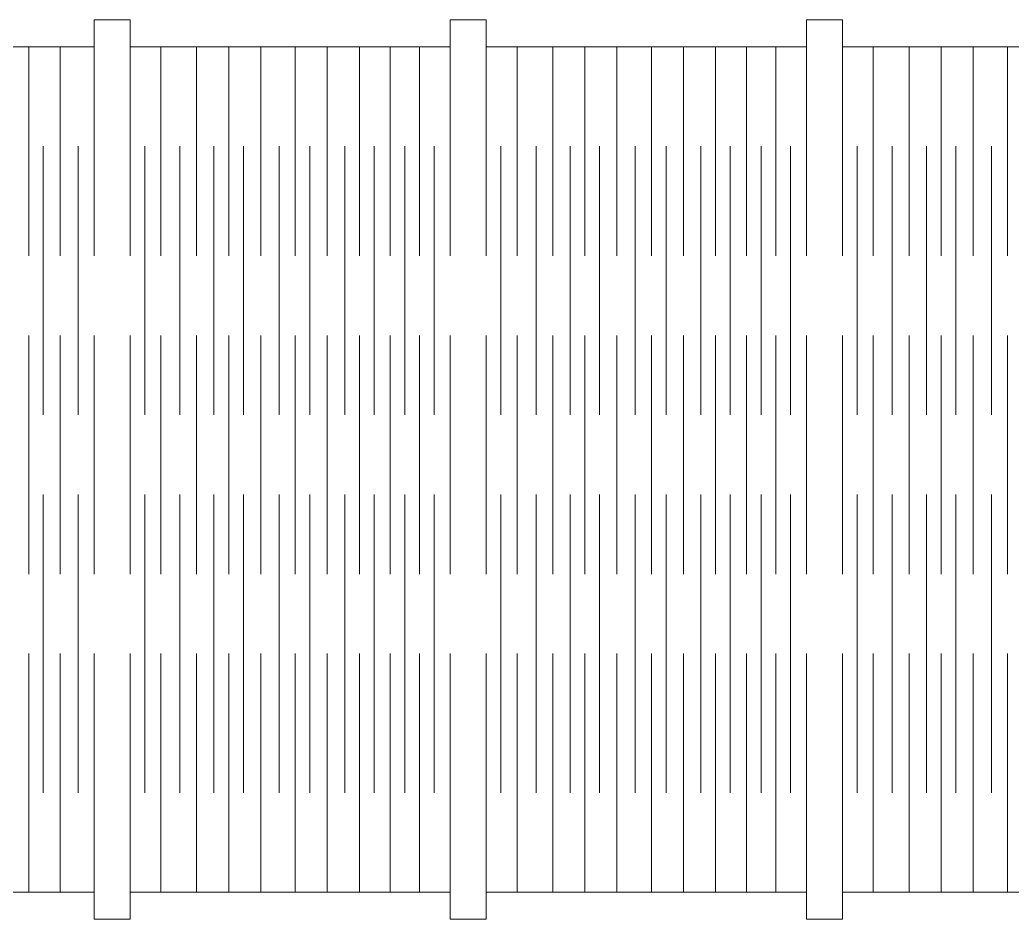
# Model space of a CAD drawing. Header units: millimetres. Extents: x -385 to 385, y -605 to 605.
# Drawn here: x -163.8 to -53.4, y 104.7 to 204.7 of the extents above; entities that cross this region are included whole.
import ezdxf

# ---------------------------------------------------------------- set-up
doc = ezdxf.new("R2010")
doc.units = ezdxf.units.MM
doc.header["$MEASUREMENT"] = 0
doc.layers.add('Camada 1', color=7, linetype='Continuous')

msp = doc.modelspace()

# ---------------------------------------------------------------- linework, layer by layer
at = {"layer": 'Camada 1', "color": 250, "lineweight": 20}
msp.add_open_spline([(-72.3101, 107.7496), (-72.3101, 107.7496), (-36.698, 107.7496), (-36.698, 107.7496), (-36.698, 107.7496), (-36.698, 107.7496), (-36.698, 104.7496), (-36.698, 104.7496), (-36.698, 104.7496), (-36.698, 104.7496), (-32.6941, 104.7496), (-32.6941, 104.7496), (-32.6941, 104.7496), (-32.6941, 104.7496), (-32.6941, 107.7496), (-32.6941, 107.7496), (-32.6941, 107.7496), (-32.6941, 107.7496), (-13.5233, 107.7496), (-13.5233, 107.7496), (-13.5233, 107.7496), (-13.5233, 107.7496), (-13.5233, 104.7496), (-13.5233, 104.7496), (-13.5233, 104.7496), (-13.5233, 104.7496), (-3.5152, 104.7496), (-3.5152, 104.7496), (-3.5152, 104.7496), (-3.5152, 104.7496), (-3.5152, 204.7496), (-3.5152, 204.7496), (-3.5152, 204.7496), (-3.5152, 204.7496), (-13.5233, 204.7496), (-13.5233, 204.7496), (-13.5233, 204.7496), (-13.5233, 204.7496), (-13.5233, 201.7496), (-13.5233, 201.7496), (-13.5233, 201.7496), (-13.5233, 201.7496), (-32.6941, 201.7496), (-32.6941, 201.7496), (-32.6941, 201.7496), (-32.6941, 201.7496), (-32.6941, 204.7496), (-32.6941, 204.7496), (-32.6941, 204.7496), (-32.6941, 204.7496), (-36.698, 204.7496), (-36.698, 204.7496), (-36.698, 204.7496), (-36.698, 204.7496), (-36.698, 201.7496), (-36.698, 201.7496), (-36.698, 201.7496), (-36.698, 201.7496), (-72.3101, 201.7496), (-72.3101, 201.7496), (-72.3101, 201.7496), (-72.3101, 201.7496), (-72.3101, 204.7496), (-72.3101, 204.7496), (-72.3101, 204.7496), (-72.3101, 204.7496), (-76.314, 204.7496), (-76.314, 204.7496), (-76.314, 204.7496), (-76.314, 204.7496), (-76.314, 201.7496), (-76.314, 201.7496), (-76.314, 201.7496), (-76.314, 201.7496), (-111.926, 201.7496), (-111.926, 201.7496), (-111.926, 201.7496), (-111.926, 201.7496), (-111.926, 204.7496), (-111.926, 204.7496), (-111.926, 204.7496), (-111.926, 204.7496), (-115.93, 204.7496), (-115.93, 204.7496), (-115.93, 204.7496), (-115.93, 204.7496), (-115.93, 201.7496), (-115.93, 201.7496), (-115.93, 201.7496), (-115.93, 201.7496), (-151.542, 201.7496), (-151.542, 201.7496), (-151.542, 201.7496), (-151.542, 201.7496), (-151.542, 204.7496), (-151.542, 204.7496), (-151.542, 204.7496), (-151.542, 204.7496), (-155.546, 204.7496), (-155.546, 204.7496), (-155.546, 204.7496), (-155.546, 204.7496), (-155.546, 201.7496), (-155.546, 201.7496), (-155.546, 201.7496), (-155.546, 201.7496), (-173.5685, 201.7496), (-173.5685, 201.7496), (-173.5685, 201.7496), (-173.5685, 201.7496), (-173.5685, 204.7496), (-173.5685, 204.7496), (-173.5685, 204.7496), (-173.5685, 204.7496), (-177.5699, 204.7496), (-177.5699, 204.7496), (-177.5699, 204.7496), (-177.5699, 204.7496), (-177.5699, 201.7496), (-177.5699, 201.7496), (-177.5699, 201.7496), (-177.5699, 201.7496), (-196.0045, 201.7496), (-196.0045, 201.7496), (-196.0045, 201.7496), (-196.0045, 201.7496), (-196.0045, 204.7496), (-196.0045, 204.7496), (-196.0045, 204.7496), (-196.0045, 204.7496), (-200.0059, 204.7496), (-200.0059, 204.7496), (-200.0059, 204.7496), (-200.0059, 204.7496), (-200.0059, 201.7496), (-200.0059, 201.7496), (-200.0059, 201.7496), (-200.0059, 201.7496), (-218.0095, 201.7496), (-218.0095, 201.7496), (-218.0095, 201.7496), (-218.0095, 201.7496), (-218.0095, 204.7496), (-218.0095, 204.7496), (-218.0095, 204.7496), (-218.0095, 204.7496), (-233.0095, 204.7496), (-233.0095, 204.7496), (-233.0095, 204.7496), (-233.0095, 204.7496), (-233.0095, 201.7496), (-233.0095, 201.7496), (-233.0095, 201.7496), (-233.0095, 201.7496), (-264.3383, 201.7496), (-264.3383, 201.7496), (-264.3383, 201.7496), (-264.3383, 201.7496), (-264.3383, 204.7496), (-264.3383, 204.7496), (-264.3383, 204.7496), (-264.3383, 204.7496), (-279.3383, 204.7496), (-279.3383, 204.7496), (-279.3383, 204.7496), (-279.3383, 204.7496), (-279.3383, 201.7496), (-279.3383, 201.7496), (-279.3383, 201.7496), (-279.3383, 201.7496), (-310.6672, 201.7496), (-310.6672, 201.7496), (-310.6672, 201.7496), (-310.6672, 201.7496), (-310.6672, 204.7496), (-310.6672, 204.7496), (-310.6672, 204.7496), (-310.6672, 204.7496), (-325.6672, 204.7496), (-325.6672, 204.7496), (-325.6672, 204.7496), (-325.6672, 204.7496), (-325.6672, 201.7496), (-325.6672, 201.7496), (-325.6672, 201.7496), (-325.6672, 201.7496), (-356.996, 201.7496), (-356.996, 201.7496), (-356.996, 201.7496), (-356.996, 201.7496), (-356.996, 204.7496), (-356.996, 204.7496), (-356.996, 204.7496), (-356.996, 204.7496), (-371.996, 204.7496), (-371.996, 204.7496), (-371.996, 204.7496), (-371.996, 204.7496), (-371.996, 201.7496), (-371.996, 201.7496), (-371.996, 201.7496), (-371.996, 201.7496), (-381.996, 201.7496), (-381.996, 201.7496), (-381.996, 201.7496), (-381.996, 201.7496), (-381.996, 191.7496), (-381.996, 191.7496), (-381.996, 191.7496), (-381.996, 191.7496), (-384.996, 191.7496), (-384.996, 191.7496), (-384.996, 191.7496), (-384.996, 191.7496), (-384.996, 181.7496), (-384.996, 181.7496), (-384.996, 181.7496), (-384.996, 181.7496), (-381.996, 181.7496), (-381.996, 181.7496), (-381.996, 181.7496), (-381.996, 181.7496), (-381.996, 159.7496), (-381.996, 159.7496), (-381.996, 159.7496), (-381.996, 159.7496), (-384.996, 159.7496), (-384.996, 159.7496), (-384.996, 159.7496), (-384.996, 159.7496), (-384.996, 149.7496), (-384.996, 149.7496), (-384.996, 149.7496), (-384.996, 149.7496), (-381.996, 149.7496), (-381.996, 149.7496), (-381.996, 149.7496), (-381.996, 149.7496), (-381.996, 127.7496), (-381.996, 127.7496), (-381.996, 127.7496), (-381.996, 127.7496), (-384.996, 127.7496), (-384.996, 127.7496), (-384.996, 127.7496), (-384.996, 127.7496), (-384.996, 117.7496), (-384.996, 117.7496), (-384.996, 117.7496), (-384.996, 117.7496), (-381.996, 117.7496), (-381.996, 117.7496), (-381.996, 117.7496), (-381.996, 117.7496), (-381.996, 107.7496), (-381.996, 107.7496), (-381.996, 107.7496), (-381.996, 107.7496), (-371.996, 107.7496), (-371.996, 107.7496), (-371.996, 107.7496), (-371.996, 107.7496), (-371.996, 104.7496), (-371.996, 104.7496), (-371.996, 104.7496), (-371.996, 104.7496), (-356.996, 104.7496), (-356.996, 104.7496), (-356.996, 104.7496), (-356.996, 104.7496), (-356.996, 107.7496), (-356.996, 107.7496), (-356.996, 107.7496), (-356.996, 107.7496), (-325.6672, 107.7496), (-325.6672, 107.7496), (-325.6672, 107.7496), (-325.6672, 107.7496), (-325.6672, 104.7496), (-325.6672, 104.7496), (-325.6672, 104.7496), (-325.6672, 104.7496), (-310.6672, 104.7496), (-310.6672, 104.7496), (-310.6672, 104.7496), (-310.6672, 104.7496), (-310.6672, 107.7496), (-310.6672, 107.7496), (-310.6672, 107.7496), (-310.6672, 107.7496), (-279.3383, 107.7496), (-279.3383, 107.7496), (-279.3383, 107.7496), (-279.3383, 107.7496), (-279.3383, 104.7496), (-279.3383, 104.7496), (-279.3383, 104.7496), (-279.3383, 104.7496), (-264.3383, 104.7496), (-264.3383, 104.7496), (-264.3383, 104.7496), (-264.3383, 104.7496), (-264.3383, 107.7496), (-264.3383, 107.7496), (-264.3383, 107.7496), (-264.3383, 107.7496), (-233.0095, 107.7496), (-233.0095, 107.7496), (-233.0095, 107.7496), (-233.0095, 107.7496), (-233.0095, 104.7496), (-233.0095, 104.7496), (-233.0095, 104.7496), (-233.0095, 104.7496), (-218.0095, 104.7496), (-218.0095, 104.7496), (-218.0095, 104.7496), (-218.0095, 104.7496), (-218.0095, 107.7496), (-218.0095, 107.7496), (-218.0095, 107.7496), (-218.0095, 107.7496), (-200.0059, 107.7496), (-200.0059, 107.7496), (-200.0059, 107.7496), (-200.0059, 107.7496), (-200.0059, 104.7496), (-200.0059, 104.7496), (-200.0059, 104.7496), (-200.0059, 104.7496), (-196.0045, 104.7496), (-196.0045, 104.7496), (-196.0045, 104.7496), (-196.0045, 104.7496), (-196.0045, 107.7496), (-196.0045, 107.7496), (-196.0045, 107.7496), (-196.0045, 107.7496), (-177.5699, 107.7496), (-177.5699, 107.7496), (-177.5699, 107.7496), (-177.5699, 107.7496), (-177.5699, 104.7496), (-177.5699, 104.7496), (-177.5699, 104.7496), (-177.5699, 104.7496), (-173.5685, 104.7496), (-173.5685, 104.7496), (-173.5685, 104.7496), (-173.5685, 104.7496), (-173.5685, 107.7496), (-173.5685, 107.7496), (-173.5685, 107.7496), (-173.5685, 107.7496), (-155.546, 107.7496), (-155.546, 107.7496), (-155.546, 107.7496), (-155.546, 107.7496), (-155.546, 104.7496), (-155.546, 104.7496), (-155.546, 104.7496), (-155.546, 104.7496), (-151.542, 104.7496), (-151.542, 104.7496), (-151.542, 104.7496), (-151.542, 104.7496), (-151.542, 107.7496), (-151.542, 107.7496), (-151.542, 107.7496), (-151.542, 107.7496), (-115.93, 107.7496), (-115.93, 107.7496), (-115.93, 107.7496), (-115.93, 107.7496), (-115.93, 104.7496), (-115.93, 104.7496), (-115.93, 104.7496), (-115.93, 104.7496), (-111.926, 104.7496), (-111.926, 104.7496), (-111.926, 104.7496), (-111.926, 104.7496), (-111.926, 107.7496), (-111.926, 107.7496), (-111.926, 107.7496), (-111.926, 107.7496), (-76.314, 107.7496), (-76.314, 107.7496), (-76.314, 107.7496), (-76.314, 107.7496), (-76.314, 104.7496), (-76.314, 104.7496), (-76.314, 104.7496), (-76.314, 104.7496), (-72.3101, 104.7496), (-72.3101, 104.7496), (-72.3101, 104.7496), (-72.3101, 104.7496), (-72.3101, 107.7496), (-72.3101, 107.7496)], degree=3, knots=[0, 0, 0, 0, 0.00990099, 0.00990099, 0.00990099, 0.00990099, 0.01980198, 0.01980198, 0.01980198, 0.01980198, 0.02970297, 0.02970297, 0.02970297, 0.02970297, 0.03960396, 0.03960396, 0.03960396, 0.03960396, 0.04950495, 0.04950495, 0.04950495, 0.04950495, 0.05940594, 0.05940594, 0.05940594, 0.05940594, 0.06930693, 0.06930693, 0.06930693, 0.06930693, 0.07920792, 0.07920792, 0.07920792, 0.07920792, 0.08910891, 0.08910891, 0.08910891, 0.08910891, 0.0990099, 0.0990099, 0.0990099, 0.0990099, 0.10891089, 0.10891089, 0.10891089, 0.10891089, 0.11881188, 0.11881188, 0.11881188, 0.11881188, 0.12871287, 0.12871287, 0.12871287, 0.12871287, 0.13861386, 0.13861386, 0.13861386, 0.13861386, 0.14851485, 0.14851485, 0.14851485, 0.14851485, 0.15841584, 0.15841584, 0.15841584, 0.15841584, 0.16831683, 0.16831683, 0.16831683, 0.16831683, 0.17821782, 0.17821782, 0.17821782, 0.17821782, 0.18811881, 0.18811881, 0.18811881, 0.18811881, 0.1980198, 0.1980198, 0.1980198, 0.1980198, 0.20792079, 0.20792079, 0.20792079, 0.20792079, 0.21782178, 0.21782178, 0.21782178, 0.21782178, 0.22772277, 0.22772277, 0.22772277, 0.22772277, 0.23762376, 0.23762376, 0.23762376, 0.23762376, 0.24752475, 0.24752475, 0.24752475, 0.24752475, 0.25742574, 0.25742574, 0.25742574, 0.25742574, 0.26732673, 0.26732673, 0.26732673, 0.26732673, 0.27722772, 0.27722772, 0.27722772, 0.27722772, 0.28712871, 0.28712871, 0.28712871, 0.28712871, 0.2970297, 0.2970297, 0.2970297, 0.2970297, 0.30693069, 0.30693069, 0.30693069, 0.30693069, 0.31683168, 0.31683168, 0.31683168, 0.31683168, 0.32673267, 0.32673267, 0.32673267, 0.32673267, 0.33663366, 0.33663366, 0.33663366, 0.33663366, 0.34653465, 0.34653465, 0.34653465, 0.34653465, 0.35643564, 0.35643564, 0.35643564, 0.35643564, 0.36633663, 0.36633663, 0.36633663, 0.36633663, 0.37623762, 0.37623762, 0.37623762, 0.37623762, 0.38613861, 0.38613861, 0.38613861, 0.38613861, 0.3960396, 0.3960396, 0.3960396, 0.3960396, 0.40594059, 0.40594059, 0.40594059, 0.40594059, 0.41584158, 0.41584158, 0.41584158, 0.41584158, 0.42574257, 0.42574257, 0.42574257, 0.42574257, 0.43564356, 0.43564356, 0.43564356, 0.43564356, 0.44554455, 0.44554455, 0.44554455, 0.44554455, 0.45544554, 0.45544554, 0.45544554, 0.45544554, 0.46534653, 0.46534653, 0.46534653, 0.46534653, 0.47524752, 0.47524752, 0.47524752, 0.47524752, 0.48514851, 0.48514851, 0.48514851, 0.48514851, 0.4950495, 0.4950495, 0.4950495, 0.4950495, 0.5049505, 0.5049505, 0.5049505, 0.5049505, 0.51485149, 0.51485149, 0.51485149, 0.51485149, 0.52475248, 0.52475248, 0.52475248, 0.52475248, 0.53465347, 0.53465347, 0.53465347, 0.53465347, 0.54455446, 0.54455446, 0.54455446, 0.54455446, 0.55445545, 0.55445545, 0.55445545, 0.55445545, 0.56435644, 0.56435644, 0.56435644, 0.56435644, 0.57425743, 0.57425743, 0.57425743, 0.57425743, 0.58415842, 0.58415842, 0.58415842, 0.58415842, 0.59405941, 0.59405941, 0.59405941, 0.59405941, 0.6039604, 0.6039604, 0.6039604, 0.6039604, 0.61386139, 0.61386139, 0.61386139, 0.61386139, 0.62376238, 0.62376238, 0.62376238, 0.62376238, 0.63366337, 0.63366337, 0.63366337, 0.63366337, 0.64356436, 0.64356436, 0.64356436, 0.64356436, 0.65346535, 0.65346535, 0.65346535, 0.65346535, 0.66336634, 0.66336634, 0.66336634, 0.66336634, 0.67326733, 0.67326733, 0.67326733, 0.67326733, 0.68316832, 0.68316832, 0.68316832, 0.68316832, 0.69306931, 0.69306931, 0.69306931, 0.69306931, 0.7029703, 0.7029703, 0.7029703, 0.7029703, 0.71287129, 0.71287129, 0.71287129, 0.71287129, 0.72277228, 0.72277228, 0.72277228, 0.72277228, 0.73267327, 0.73267327, 0.73267327, 0.73267327, 0.74257426, 0.74257426, 0.74257426, 0.74257426, 0.75247525, 0.75247525, 0.75247525, 0.75247525, 0.76237624, 0.76237624, 0.76237624, 0.76237624, 0.77227723, 0.77227723, 0.77227723, 0.77227723, 0.78217822, 0.78217822, 0.78217822, 0.78217822, 0.79207921, 0.79207921, 0.79207921, 0.79207921, 0.8019802, 0.8019802, 0.8019802, 0.8019802, 0.81188119, 0.81188119, 0.81188119, 0.81188119, 0.82178218, 0.82178218, 0.82178218, 0.82178218, 0.83168317, 0.83168317, 0.83168317, 0.83168317, 0.84158416, 0.84158416, 0.84158416, 0.84158416, 0.85148515, 0.85148515, 0.85148515, 0.85148515, 0.86138614, 0.86138614, 0.86138614, 0.86138614, 0.87128713, 0.87128713, 0.87128713, 0.87128713, 0.88118812, 0.88118812, 0.88118812, 0.88118812, 0.89108911, 0.89108911, 0.89108911, 0.89108911, 0.9009901, 0.9009901, 0.9009901, 0.9009901, 0.91089109, 0.91089109, 0.91089109, 0.91089109, 0.92079208, 0.92079208, 0.92079208, 0.92079208, 0.93069307, 0.93069307, 0.93069307, 0.93069307, 0.94059406, 0.94059406, 0.94059406, 0.94059406, 0.95049505, 0.95049505, 0.95049505, 0.95049505, 0.96039604, 0.96039604, 0.96039604, 0.96039604, 0.97029703, 0.97029703, 0.97029703, 0.97029703, 0.98019802, 0.98019802, 0.98019802, 0.98019802, 1, 1, 1, 1], dxfattribs=at)
for points in [[(-162.807, 178.498), (-162.807, 178.498), (-162.807, 201.7496), (-162.807, 201.7496)], [(-159.3071, 178.498), (-159.3071, 178.498), (-159.3071, 201.7496), (-159.3071, 201.7496)], [(-155.546, 178.498), (-155.546, 178.498), (-155.546, 201.7496), (-155.546, 201.7496)], [(-151.5419, 178.498), (-151.5419, 178.498), (-151.5419, 201.7496), (-151.5419, 201.7496)], [(-148.1167, 178.498), (-148.1167, 178.498), (-148.1167, 201.7496), (-148.1167, 201.7496)], [(-144.1426, 178.498), (-144.1426, 178.498), (-144.1426, 201.7496), (-144.1426, 201.7496)], [(-140.5757, 178.498), (-140.5757, 178.498), (-140.5757, 201.7496), (-140.5757, 201.7496)], [(-137.0092, 178.498), (-137.0092, 178.498), (-137.0092, 201.7496), (-137.0092, 201.7496)], [(-133.1765, 178.498), (-133.1765, 178.498), (-133.1765, 201.7496), (-133.1765, 201.7496)], [(-129.61, 178.498), (-129.61, 178.498), (-129.61, 201.7496), (-129.61, 201.7496)], [(-126.0431, 178.498), (-126.0431, 178.498), (-126.0431, 201.7496), (-126.0431, 201.7496)], [(-122.6178, 178.498), (-122.6178, 178.498), (-122.6178, 201.7496), (-122.6178, 201.7496)], [(-119.3552, 178.498), (-119.3552, 178.498), (-119.3552, 201.7496), (-119.3552, 201.7496)], [(-115.93, 178.498), (-115.93, 178.498), (-115.93, 201.7496), (-115.93, 201.7496)], [(-111.9259, 178.498), (-111.9259, 178.498), (-111.9259, 201.7496), (-111.9259, 201.7496)], [(-108.5007, 178.498), (-108.5007, 178.498), (-108.5007, 201.7496), (-108.5007, 201.7496)], [(-104.5266, 178.498), (-104.5266, 178.498), (-104.5266, 201.7496), (-104.5266, 201.7496)], [(-100.9597, 178.498), (-100.9597, 178.498), (-100.9597, 201.7496), (-100.9597, 201.7496)], [(-97.3932, 178.498), (-97.3932, 178.498), (-97.3932, 201.7496), (-97.3932, 201.7496)], [(-93.5605, 178.498), (-93.5605, 178.498), (-93.5605, 201.7496), (-93.5605, 201.7496)], [(-89.994, 178.498), (-89.994, 178.498), (-89.994, 201.7496), (-89.994, 201.7496)], [(-86.4271, 178.498), (-86.4271, 178.498), (-86.4271, 201.7496), (-86.4271, 201.7496)], [(-83.0018, 178.498), (-83.0018, 178.498), (-83.0018, 201.7496), (-83.0018, 201.7496)], [(-79.7392, 178.498), (-79.7392, 178.498), (-79.7392, 201.7496), (-79.7392, 201.7496)], [(-76.314, 178.498), (-76.314, 178.498), (-76.314, 201.7496), (-76.314, 201.7496)], [(-72.3101, 178.498), (-72.3101, 178.498), (-72.3101, 201.7496), (-72.3101, 201.7496)], [(-68.8849, 178.498), (-68.8849, 178.498), (-68.8849, 201.7496), (-68.8849, 201.7496)], [(-64.9108, 178.498), (-64.9108, 178.498), (-64.9108, 201.7496), (-64.9108, 201.7496)], [(-61.3439, 178.498), (-61.3439, 178.498), (-61.3439, 201.7496), (-61.3439, 201.7496)], [(-57.7774, 178.498), (-57.7774, 178.498), (-57.7774, 201.7496), (-57.7774, 201.7496)], [(-53.9447, 178.498), (-53.9447, 178.498), (-53.9447, 201.7496), (-53.9447, 201.7496)], [(-161.2061, 160.8108), (-161.2061, 160.8108), (-161.2061, 190.6951), (-161.2061, 190.6951)], [(-157.3018, 160.8108), (-157.3018, 160.8108), (-157.3018, 190.6951), (-157.3018, 190.6951)], [(-149.9106, 160.8108), (-149.9106, 160.8108), (-149.9106, 190.6951), (-149.9106, 190.6951)], [(-145.9979, 160.8108), (-145.9979, 160.8108), (-145.9979, 190.6951), (-145.9979, 190.6951)], [(-142.207, 160.8108), (-142.207, 160.8108), (-142.207, 190.6951), (-142.207, 190.6951)], [(-138.9444, 160.8108), (-138.9444, 160.8108), (-138.9444, 190.6951), (-138.9444, 190.6951)], [(-134.9657, 160.8108), (-134.9657, 160.8108), (-134.9657, 190.6951), (-134.9657, 190.6951)], [(-131.5452, 160.8108), (-131.5452, 160.8108), (-131.5452, 190.6951), (-131.5452, 190.6951)], [(-127.6744, 160.8108), (-127.6744, 160.8108), (-127.6744, 190.6951), (-127.6744, 190.6951)], [(-124.4118, 160.8108), (-124.4118, 160.8108), (-124.4118, 190.6951), (-124.4118, 190.6951)], [(-120.9865, 160.8108), (-120.9865, 160.8108), (-120.9865, 190.6951), (-120.9865, 190.6951)], [(-117.7239, 160.8108), (-117.7239, 160.8108), (-117.7239, 190.6951), (-117.7239, 190.6951)], [(-110.2946, 160.8108), (-110.2946, 160.8108), (-110.2946, 190.6951), (-110.2946, 190.6951)], [(-106.3819, 160.8108), (-106.3819, 160.8108), (-106.3819, 190.6951), (-106.3819, 190.6951)], [(-102.591, 160.8108), (-102.591, 160.8108), (-102.591, 190.6951), (-102.591, 190.6951)], [(-99.3284, 160.8108), (-99.3284, 160.8108), (-99.3284, 190.6951), (-99.3284, 190.6951)], [(-95.3497, 160.8108), (-95.3497, 160.8108), (-95.3497, 190.6951), (-95.3497, 190.6951)], [(-91.9292, 160.8108), (-91.9292, 160.8108), (-91.9292, 190.6951), (-91.9292, 190.6951)], [(-88.0584, 160.8108), (-88.0584, 160.8108), (-88.0584, 190.6951), (-88.0584, 190.6951)], [(-84.7958, 160.8108), (-84.7958, 160.8108), (-84.7958, 190.6951), (-84.7958, 190.6951)], [(-81.3705, 160.8108), (-81.3705, 160.8108), (-81.3705, 190.6951), (-81.3705, 190.6951)], [(-78.1079, 160.8108), (-78.1079, 160.8108), (-78.1079, 190.6951), (-78.1079, 190.6951)], [(-70.6788, 160.8108), (-70.6788, 160.8108), (-70.6788, 190.6951), (-70.6788, 190.6951)], [(-66.7661, 160.8108), (-66.7661, 160.8108), (-66.7661, 190.6951), (-66.7661, 190.6951)], [(-62.9752, 160.8108), (-62.9752, 160.8108), (-62.9752, 190.6951), (-62.9752, 190.6951)], [(-59.7126, 160.8108), (-59.7126, 160.8108), (-59.7126, 190.6951), (-59.7126, 190.6951)], [(-55.7339, 160.8108), (-55.7339, 160.8108), (-55.7339, 190.6951), (-55.7339, 190.6951)], [(-162.807, 143.1239), (-162.807, 143.1239), (-162.807, 169.6544), (-162.807, 169.6544)], [(-159.3071, 143.1239), (-159.3071, 143.1239), (-159.3071, 169.6544), (-159.3071, 169.6544)], [(-155.546, 143.1239), (-155.546, 143.1239), (-155.546, 169.6544), (-155.546, 169.6544)], [(-151.5419, 143.1239), (-151.5419, 143.1239), (-151.5419, 169.6544), (-151.5419, 169.6544)], [(-148.1167, 143.1239), (-148.1167, 143.1239), (-148.1167, 169.6544), (-148.1167, 169.6544)], [(-144.1426, 143.1239), (-144.1426, 143.1239), (-144.1426, 169.6544), (-144.1426, 169.6544)], [(-140.5757, 143.1239), (-140.5757, 143.1239), (-140.5757, 169.6544), (-140.5757, 169.6544)], [(-137.0092, 143.1239), (-137.0092, 143.1239), (-137.0092, 169.6544), (-137.0092, 169.6544)], [(-133.1765, 143.1239), (-133.1765, 143.1239), (-133.1765, 169.6544), (-133.1765, 169.6544)], [(-129.61, 143.1239), (-129.61, 143.1239), (-129.61, 169.6544), (-129.61, 169.6544)], [(-126.0431, 143.1239), (-126.0431, 143.1239), (-126.0431, 169.6544), (-126.0431, 169.6544)], [(-122.6178, 143.1239), (-122.6178, 143.1239), (-122.6178, 169.6544), (-122.6178, 169.6544)], [(-119.3552, 143.1239), (-119.3552, 143.1239), (-119.3552, 169.6544), (-119.3552, 169.6544)], [(-115.93, 143.1239), (-115.93, 143.1239), (-115.93, 169.6544), (-115.93, 169.6544)], [(-111.9259, 143.1239), (-111.9259, 143.1239), (-111.9259, 169.6544), (-111.9259, 169.6544)], [(-108.5007, 143.1239), (-108.5007, 143.1239), (-108.5007, 169.6544), (-108.5007, 169.6544)], [(-104.5266, 143.1239), (-104.5266, 143.1239), (-104.5266, 169.6544), (-104.5266, 169.6544)], [(-100.9597, 143.1239), (-100.9597, 143.1239), (-100.9597, 169.6544), (-100.9597, 169.6544)], [(-97.3932, 143.1239), (-97.3932, 143.1239), (-97.3932, 169.6544), (-97.3932, 169.6544)], [(-93.5605, 143.1239), (-93.5605, 143.1239), (-93.5605, 169.6544), (-93.5605, 169.6544)], [(-89.994, 143.1239), (-89.994, 143.1239), (-89.994, 169.6544), (-89.994, 169.6544)], [(-86.4271, 143.1239), (-86.4271, 143.1239), (-86.4271, 169.6544), (-86.4271, 169.6544)], [(-83.0018, 143.1239), (-83.0018, 143.1239), (-83.0018, 169.6544), (-83.0018, 169.6544)], [(-79.7392, 143.1239), (-79.7392, 143.1239), (-79.7392, 169.6544), (-79.7392, 169.6544)], [(-76.314, 143.1239), (-76.314, 143.1239), (-76.314, 169.6544), (-76.314, 169.6544)], [(-72.3101, 143.1239), (-72.3101, 143.1239), (-72.3101, 169.6544), (-72.3101, 169.6544)], [(-68.8849, 143.1239), (-68.8849, 143.1239), (-68.8849, 169.6544), (-68.8849, 169.6544)], [(-64.9108, 143.1239), (-64.9108, 143.1239), (-64.9108, 169.6544), (-64.9108, 169.6544)], [(-61.3439, 143.1239), (-61.3439, 143.1239), (-61.3439, 169.6544), (-61.3439, 169.6544)], [(-57.7774, 143.1239), (-57.7774, 143.1239), (-57.7774, 169.6544), (-57.7774, 169.6544)], [(-53.9447, 143.1239), (-53.9447, 143.1239), (-53.9447, 169.6544), (-53.9447, 169.6544)], [(-161.2061, 118.8041), (-161.2061, 118.8041), (-161.2061, 151.9675), (-161.2061, 151.9675)], [(-157.3018, 118.8041), (-157.3018, 118.8041), (-157.3018, 151.9675), (-157.3018, 151.9675)], [(-149.9106, 118.8041), (-149.9106, 118.8041), (-149.9106, 151.9675), (-149.9106, 151.9675)], [(-145.9979, 118.8041), (-145.9979, 118.8041), (-145.9979, 151.9675), (-145.9979, 151.9675)], [(-142.207, 118.8041), (-142.207, 118.8041), (-142.207, 151.9675), (-142.207, 151.9675)], [(-138.9444, 118.8041), (-138.9444, 118.8041), (-138.9444, 151.9675), (-138.9444, 151.9675)], [(-134.9657, 118.8041), (-134.9657, 118.8041), (-134.9657, 151.9675), (-134.9657, 151.9675)], [(-131.5452, 118.8041), (-131.5452, 118.8041), (-131.5452, 151.9675), (-131.5452, 151.9675)], [(-127.6744, 118.8041), (-127.6744, 118.8041), (-127.6744, 151.9675), (-127.6744, 151.9675)], [(-124.4118, 118.8041), (-124.4118, 118.8041), (-124.4118, 151.9675), (-124.4118, 151.9675)], [(-120.9865, 118.8041), (-120.9865, 118.8041), (-120.9865, 151.9675), (-120.9865, 151.9675)], [(-117.7239, 118.8041), (-117.7239, 118.8041), (-117.7239, 151.9675), (-117.7239, 151.9675)], [(-110.2946, 118.8041), (-110.2946, 118.8041), (-110.2946, 151.9675), (-110.2946, 151.9675)], [(-106.3819, 118.8041), (-106.3819, 118.8041), (-106.3819, 151.9675), (-106.3819, 151.9675)], [(-102.591, 118.8041), (-102.591, 118.8041), (-102.591, 151.9675), (-102.591, 151.9675)], [(-99.3284, 118.8041), (-99.3284, 118.8041), (-99.3284, 151.9675), (-99.3284, 151.9675)], [(-95.3497, 118.8041), (-95.3497, 118.8041), (-95.3497, 151.9675), (-95.3497, 151.9675)], [(-91.9292, 118.8041), (-91.9292, 118.8041), (-91.9292, 151.9675), (-91.9292, 151.9675)], [(-88.0584, 118.8041), (-88.0584, 118.8041), (-88.0584, 151.9675), (-88.0584, 151.9675)], [(-84.7958, 118.8041), (-84.7958, 118.8041), (-84.7958, 151.9675), (-84.7958, 151.9675)], [(-81.3705, 118.8041), (-81.3705, 118.8041), (-81.3705, 151.9675), (-81.3705, 151.9675)], [(-78.1079, 118.8041), (-78.1079, 118.8041), (-78.1079, 151.9675), (-78.1079, 151.9675)], [(-70.6788, 118.8041), (-70.6788, 118.8041), (-70.6788, 151.9675), (-70.6788, 151.9675)], [(-66.7661, 118.8041), (-66.7661, 118.8041), (-66.7661, 151.9675), (-66.7661, 151.9675)], [(-62.9752, 118.8041), (-62.9752, 118.8041), (-62.9752, 151.9675), (-62.9752, 151.9675)], [(-59.7126, 118.8041), (-59.7126, 118.8041), (-59.7126, 151.9675), (-59.7126, 151.9675)], [(-55.7339, 118.8041), (-55.7339, 118.8041), (-55.7339, 151.9675), (-55.7339, 151.9675)], [(-162.807, 107.7496), (-162.807, 107.7496), (-162.807, 134.2802), (-162.807, 134.2802)], [(-159.3071, 107.7496), (-159.3071, 107.7496), (-159.3071, 134.2802), (-159.3071, 134.2802)], [(-155.546, 107.7496), (-155.546, 107.7496), (-155.546, 134.2802), (-155.546, 134.2802)], [(-151.5419, 107.7496), (-151.5419, 107.7496), (-151.5419, 134.2802), (-151.5419, 134.2802)], [(-148.1167, 107.7496), (-148.1167, 107.7496), (-148.1167, 134.2802), (-148.1167, 134.2802)], [(-144.1426, 107.7496), (-144.1426, 107.7496), (-144.1426, 134.2802), (-144.1426, 134.2802)], [(-140.5757, 107.7496), (-140.5757, 107.7496), (-140.5757, 134.2802), (-140.5757, 134.2802)], [(-137.0092, 107.7496), (-137.0092, 107.7496), (-137.0092, 134.2802), (-137.0092, 134.2802)], [(-133.1765, 107.7496), (-133.1765, 107.7496), (-133.1765, 134.2802), (-133.1765, 134.2802)], [(-129.61, 107.7496), (-129.61, 107.7496), (-129.61, 134.2802), (-129.61, 134.2802)], [(-126.0431, 107.7496), (-126.0431, 107.7496), (-126.0431, 134.2802), (-126.0431, 134.2802)], [(-122.6178, 107.7496), (-122.6178, 107.7496), (-122.6178, 134.2802), (-122.6178, 134.2802)], [(-119.3552, 107.7496), (-119.3552, 107.7496), (-119.3552, 134.2802), (-119.3552, 134.2802)], [(-115.93, 107.7496), (-115.93, 107.7496), (-115.93, 134.2802), (-115.93, 134.2802)], [(-111.9259, 107.7496), (-111.9259, 107.7496), (-111.9259, 134.2802), (-111.9259, 134.2802)], [(-108.5007, 107.7496), (-108.5007, 107.7496), (-108.5007, 134.2802), (-108.5007, 134.2802)], [(-104.5266, 107.7496), (-104.5266, 107.7496), (-104.5266, 134.2802), (-104.5266, 134.2802)], [(-100.9597, 107.7496), (-100.9597, 107.7496), (-100.9597, 134.2802), (-100.9597, 134.2802)], [(-97.3932, 107.7496), (-97.3932, 107.7496), (-97.3932, 134.2802), (-97.3932, 134.2802)], [(-93.5605, 107.7496), (-93.5605, 107.7496), (-93.5605, 134.2802), (-93.5605, 134.2802)], [(-89.994, 107.7496), (-89.994, 107.7496), (-89.994, 134.2802), (-89.994, 134.2802)], [(-86.4271, 107.7496), (-86.4271, 107.7496), (-86.4271, 134.2802), (-86.4271, 134.2802)], [(-83.0018, 107.7496), (-83.0018, 107.7496), (-83.0018, 134.2802), (-83.0018, 134.2802)], [(-79.7392, 107.7496), (-79.7392, 107.7496), (-79.7392, 134.2802), (-79.7392, 134.2802)], [(-76.314, 107.7496), (-76.314, 107.7496), (-76.314, 134.2802), (-76.314, 134.2802)], [(-72.3101, 107.7496), (-72.3101, 107.7496), (-72.3101, 134.2802), (-72.3101, 134.2802)], [(-68.8849, 107.7496), (-68.8849, 107.7496), (-68.8849, 134.2802), (-68.8849, 134.2802)], [(-64.9108, 107.7496), (-64.9108, 107.7496), (-64.9108, 134.2802), (-64.9108, 134.2802)], [(-61.3439, 107.7496), (-61.3439, 107.7496), (-61.3439, 134.2802), (-61.3439, 134.2802)], [(-57.7774, 107.7496), (-57.7774, 107.7496), (-57.7774, 134.2802), (-57.7774, 134.2802)], [(-53.9447, 107.7496), (-53.9447, 107.7496), (-53.9447, 134.2802), (-53.9447, 134.2802)]]:
    msp.add_open_spline(points, degree=3, dxfattribs=at)

doc.saveas('drawing.dxf')
